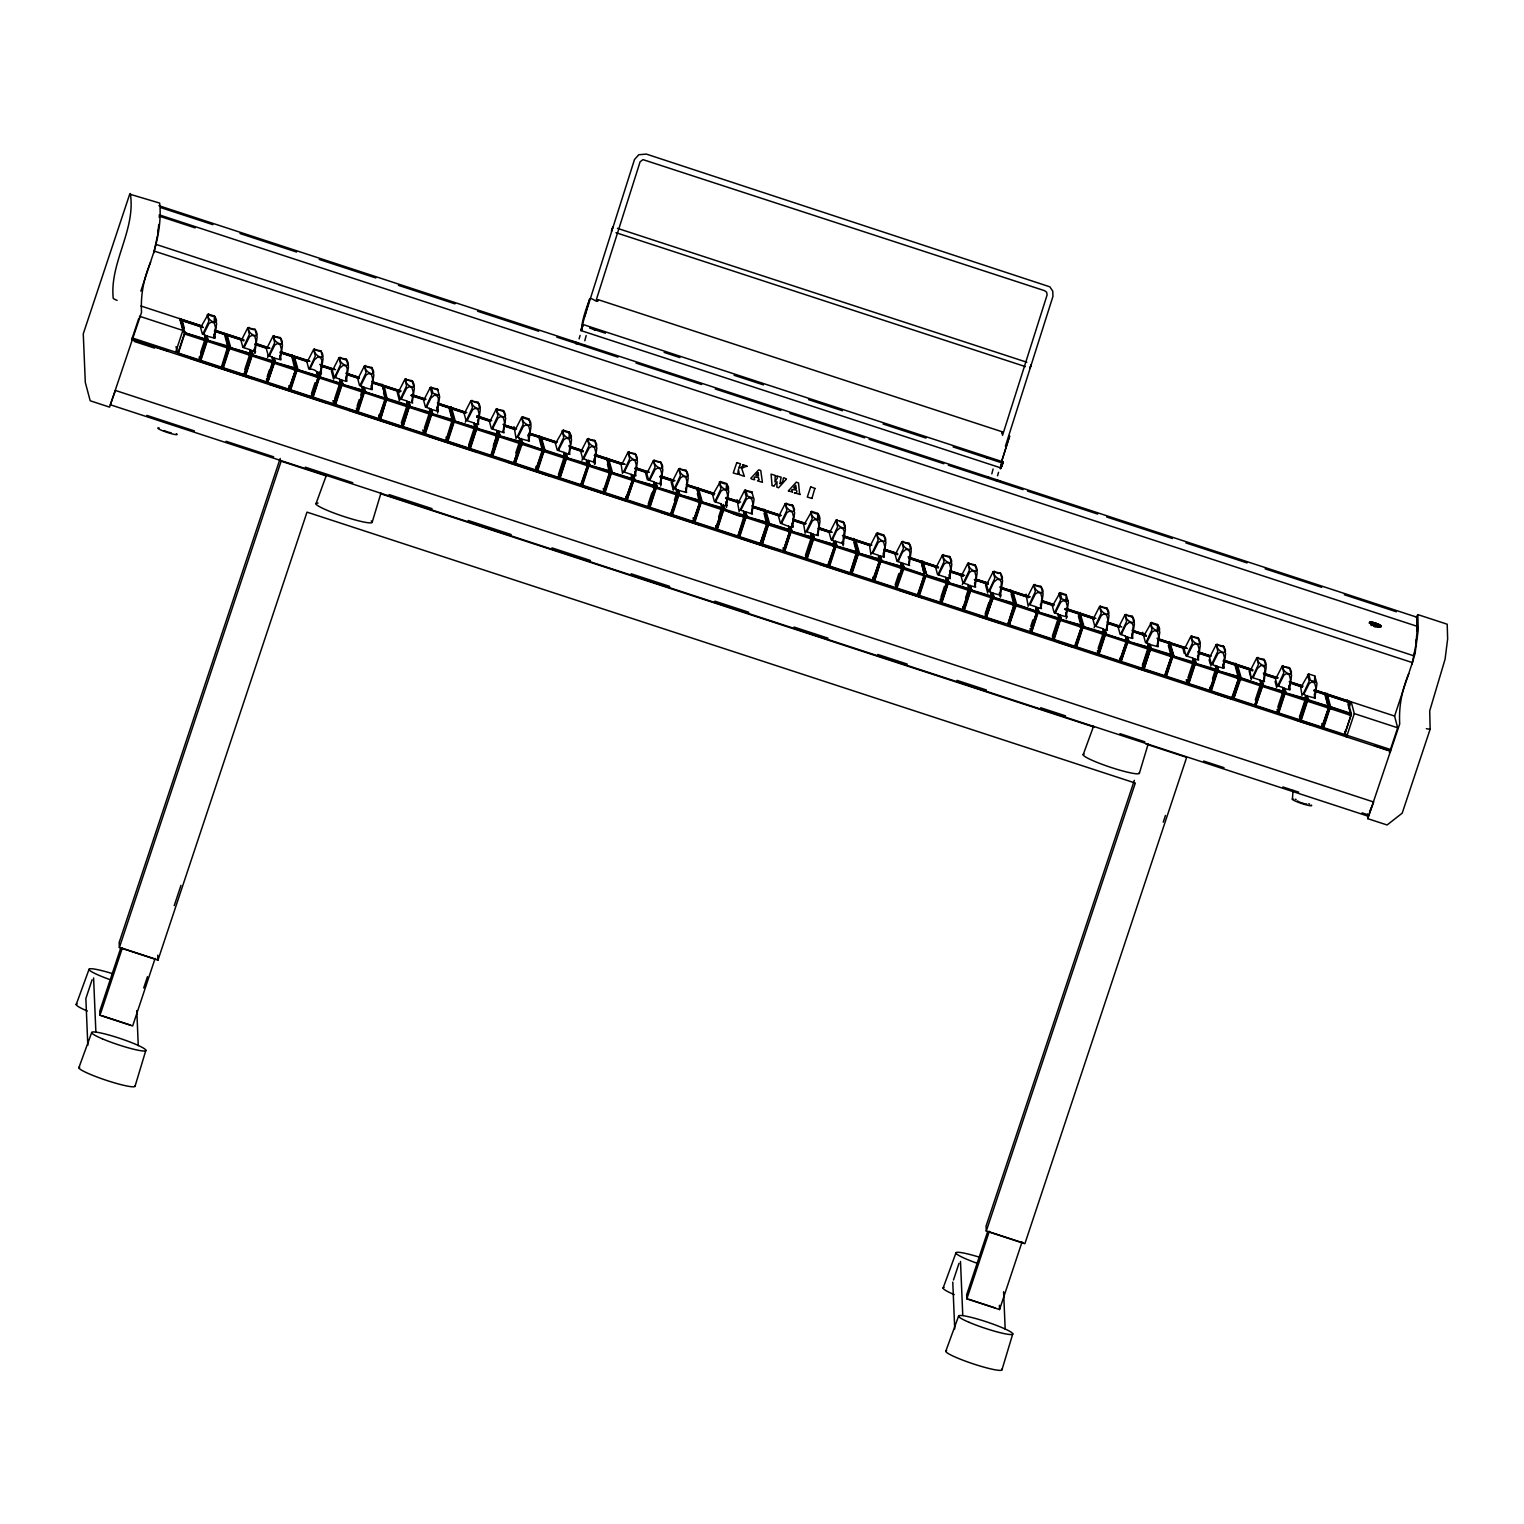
<?xml version="1.0" encoding="UTF-8"?>
<svg xmlns="http://www.w3.org/2000/svg" width="1524" height="1524" viewBox="0 0 1524 1524"><rect width="100%" height="100%" fill="white"/><g stroke="black" fill="none" stroke-linecap="round" stroke-linejoin="round"><path stroke-width="1.5" d="M159.277 217.437L159.315 214.884L1417.511 626.44L1415.853 644.214M1417.034 631.069L1416.749 618.42M1292.39 799.224L1293.038 790.442M788.403 490.861L796.328 482.136L798.519 482.975L799.548 493.49A2.057 2.038 -2.4 0 0 799.871 494.1L800.138 494.328M158.782 224.485L157.715 234.144M796.138 488.461L796.138 488.232A24.213 24.022 -2.4 0 0 796.099 487.623L795.699 485.203L794.194 486.994A18.65 18.517 -2.4 0 0 793.737 487.566L794.08 488.023A17.907 17.774 -2.4 0 0 795.185 488.385A8.572 8.496 -2.4 0 0 795.928 488.575L796.042 488.575M1416.368 639.413L1415.986 643.014M157.791 231.477L157.944 230.219M1416.234 643.09L1412.367 662.597L1394.593 716.051L1315.383 690.143M213.951 337.699L215.513 327.622L214.274 323.012L211.455 322.097L208.959 323.583L203.53 334.289M254.451 350.939L256.032 340.862L254.775 336.252L251.974 335.337L249.46 336.823L244.05 347.548M279.768 359.226L281.349 349.148L280.092 344.538L277.273 343.624L274.777 345.11L269.348 355.816M320.364 372.504L321.926 360.521L320.688 357.816L317.887 356.902L314.306 359.931L309.943 369.094M345.757 380.81L347.301 368.827L346.081 366.122L343.262 365.208L339.681 368.237L335.337 377.4M371.132 389.115L372.713 379.038L371.456 374.428L368.656 373.513L366.141 374.999L360.712 385.705M411.651 402.355L413.214 392.278L411.975 387.668L409.156 386.753L406.66 388.239L401.231 398.964M436.95 410.642L438.512 398.659L437.274 395.954L434.473 395.04L430.892 398.069L426.549 407.232M477.545 423.92L479.127 413.842L477.869 409.232L475.069 408.318L472.573 409.804L467.144 420.51M502.939 432.225L504.52 422.148L503.263 417.538L500.443 416.623L497.948 418.109L492.519 428.815M528.314 440.531L529.895 430.454L528.638 425.844L525.837 424.91L523.342 426.415L517.912 437.121M568.833 453.771L570.414 443.694L569.157 439.083L566.356 438.169L563.842 439.655L558.413 450.38M594.15 462.058L595.713 451.98L594.474 447.37L591.655 446.456L589.159 447.942L583.73 458.648M634.746 475.336L636.308 465.258L635.07 460.648L632.25 459.734L629.755 461.22L624.326 471.926M660.121 483.641L661.702 473.564L660.444 468.954L657.644 468.039L655.13 469.525L649.719 480.231M685.514 491.947L687.076 481.87L685.838 477.26L683.019 476.326L680.523 477.831L675.094 488.537M726.015 505.187L727.596 495.109L726.338 490.499L723.538 489.585L721.043 491.071L715.613 501.796M751.332 513.474L752.913 503.396L751.656 498.786L748.836 497.872L746.341 499.358L740.912 510.064M791.928 526.752L793.509 516.674L792.251 512.064L789.451 511.15L786.936 512.636L781.507 523.342M817.321 535.057L818.883 524.98L817.645 520.37L814.826 519.455L812.33 520.941L806.901 531.647M842.696 543.363L844.258 531.381L843.02 528.676L840.219 527.742L836.638 530.771L832.275 539.953M883.215 556.603L884.777 546.525L883.539 541.915L880.72 541.001L878.224 542.487L872.795 553.193M908.514 564.89L910.076 552.907L908.837 550.202L906.037 549.288L902.456 552.317L898.112 561.48M949.109 578.168L950.69 568.09L949.433 563.48L946.633 562.566L944.137 564.051L938.708 574.758M974.503 586.473L976.084 576.396L974.827 571.786L972.007 570.852L969.512 572.357L964.082 583.063M999.877 594.779L1001.439 582.797L1000.22 580.092L997.401 579.158L993.819 582.187L989.476 591.369M1040.397 608.019L1041.978 597.941L1040.721 593.331L1037.92 592.417L1035.406 593.903L1029.976 604.609M1065.714 616.306L1067.276 606.228L1066.038 601.618L1063.219 600.685L1060.723 602.19L1055.294 612.896M1106.31 629.583L1107.872 619.506L1106.634 614.896L1103.814 613.981L1101.319 615.467L1095.889 626.173M1131.684 637.889L1133.246 625.907L1132.008 623.202L1129.208 622.268L1125.626 625.316L1121.283 634.479M1157.078 646.195L1158.64 636.118L1157.402 631.508L1154.582 630.574L1152.087 632.06L1146.658 642.785M1197.578 659.435L1199.159 649.357L1197.921 644.747L1195.102 643.833L1192.606 645.319L1187.177 656.025M1222.896 667.722L1224.477 657.644L1223.22 653.034L1220.419 652.101L1217.905 653.606L1212.475 664.312M1263.491 680.999L1265.053 669.017L1263.815 666.312L1261.015 665.378L1257.433 668.426L1253.071 677.589M1288.885 689.305L1290.447 679.228L1289.209 674.618L1286.389 673.684L1283.894 675.17L1278.465 685.895M1314.259 697.592L1315.841 687.514L1314.583 682.904L1311.783 681.99L1309.268 683.476L1303.839 694.201M157.505 235.534L154.191 251.06L140.837 291.141M993.076 468.992L991.819 473.888M1001.02 464.534L1000.392 468.897L1003.173 461.943L583.311 324.593L580.834 330.498L589.426 299.714C590.398 295.313 598.208 305.029 598.132 299.695M812.025 498.5L807.32 497.034L810.635 486.994M1001.325 463.582C998.258 477.698 1006.621 452.59 1000.944 467.944L581.082 330.613L583.311 324.593M1414.92 650.938L1414.424 654.044M214.179 321.602L214.446 316.059L208.331 314.058L200.977 326.841M569.062 437.693L569.347 432.13L563.213 430.13L555.86 442.913M726.262 489.09L726.529 483.546L720.395 481.546L713.061 494.328M817.55 518.96L817.817 513.417L811.682 511.397L804.348 524.199M1065.943 600.208L1066.209 594.665L1060.094 592.646L1052.741 605.447M1157.307 630.098L1157.573 624.535L1151.458 622.535L1144.105 635.317M1314.507 681.514L1314.774 675.951L1308.64 673.951L1301.286 686.733M815.302 488.518L810.806 486.88M586.168 335.547L584.797 340.766M1001.287 462.572L1009.669 435.978L1001.63 461.505M776.84 476.04L781.107 477.164L779.964 483.584M775.411 475.507L771.068 474.135L772.039 485.013M580.092 335.432L579.082 338.899M998.544 472.307L997.534 475.774M1031.196 364.465L1029.938 368.084L1030.7 366.065M1002.144 432.378L1001.668 433.749M135.084 1086.136L145.866 1050.322M372.199 522.199L380.962 493.09M1139.4 773.144L1148.163 744.036M1001.992 1369.695L1012.774 1333.881M584.797 316.173L634.498 159.525L638.766 154.743L646.386 154.095L1049.826 286.817L1052.741 291.103L1052.951 296.399L1005.383 446.265M596.246 299.999L640.118 161.754L642.995 159.62L1044.492 290.646L1046.626 292.17L1047.121 294.894L1002.525 435.388M153.695 252.889C158.305 236.887 161.43 219.78 159.658 203.073L129.711 194.158L83.268 333.813L85.306 382.429L90.202 400.774L109.557 407.118L141.541 312.382C140.513 295.18 143.732 278.225 150.628 262.128M1411.891 664.445L1415.091 653.377L1418.215 630.269L1417.834 614.61L1416.253 617.163M597.637 300.914L598.132 299.657L1002.297 431.825M200.177 325.888L202.368 334.118L204.826 334.918L206.178 339.452L199.244 360.445L177.794 353.435L184.271 333.813L180.67 320.364M178.251 353.625L185.014 332.842L205.378 338.976L204.826 334.918M200.635 352.501L206.14 335.871L215.055 338.271L213.97 334.156M198.806 360.331L205.721 340.824L204.635 339.642L205.797 339.642L185.014 332.842L181.127 318.992M224.58 334.728L228.181 348.177L221.704 367.798L200.254 360.769L206.731 341.147L205.683 337.242M200.711 360.959L207.474 340.176L228.333 346.177M221.247 367.684L227.838 346.31L227.876 348.158M222.695 368.122L229.191 348.501L225.323 334.975M249.726 349.606L250.641 355.511L244.164 375.133L223.171 368.313L229.914 347.529L250.793 353.53L249.726 349.606L242.849 347.358L240.64 339.128M244.831 369.36L249.879 354.101M253.841 349.225L254.927 353.339L255.537 351.511L251.041 350.558L251.631 355.854L245.154 375.476L264.109 381.705M243.707 375.018L251.098 354.139L250.05 350.234M245.631 375.647L252.374 354.863L273.234 360.883L272.186 356.959L268.224 355.663L266.033 347.434M267.633 357.492L268.224 355.663M272.186 356.959L273.101 362.864L266.167 382.372L272.739 361.017L272.796 362.845M267.195 376.695L269.367 370.142M279.825 355.702L280.93 359.816L273.406 357.873L274.015 363.169L267.538 382.791L274.739 362.179L295.618 368.198M288.988 389.801L295.466 370.18L288.531 389.687L270.053 383.648M273.406 357.873L275.73 362.903L295.123 368.332L294.094 369.856L295.923 368.808M306.591 360.712L308.781 368.922C326.993 369.456 312.972 388.353 311.087 397.059L290.074 390.163L296.551 370.542L292.017 354.73M290.532 390.334L297.294 369.551L317.659 375.704L317.106 371.646M316.954 373.628L317.411 372.275M315.087 382.676L311.487 393.592L312.534 397.497L333.985 404.527L340.462 384.905L339.566 378.981L334.175 377.228L331.984 368.998M317.964 373.971L319.03 372.275L321.488 373.075L320.878 374.923M311.525 397.173L318.002 377.552L316.63 377.228L318.078 376.352L297.294 369.551L293.408 355.721M312.534 397.497L319.011 377.876L340.462 384.905L339.09 384.562M312.992 397.688L319.735 376.904L340.119 383.038L339.566 378.981M334.175 377.228L333.565 379.076L331.375 370.846M334.651 398.755L340.862 379.952L346.862 381.381L345.777 377.266M333.527 404.412L340.919 383.534L339.871 379.609M362.007 386.334L362.922 392.24L356.445 411.861L335.451 405.022L342.195 384.258L363.055 390.258L362.007 386.334L359.55 385.534L357.359 377.304M357.111 406.089L359.264 399.555M360.712 395.192L363.322 387.287L372.256 389.687L371.151 385.572M355.987 411.747L363.379 390.868L362.312 386.963M385.515 397.593L378.447 419.1L385.382 399.593L383.572 392.868M385.058 399.555L385.82 398.221L382.829 387.02M387.439 398.221L388.106 399.65L386.372 399.917L380.352 419.729L386.372 399.917L381.914 384.143M386.715 400.107L387.839 398.659L407.975 404.946L406.927 401.022L400.031 398.774L397.84 390.544M400.031 398.774L399.421 400.602L397.231 392.392M406.775 403.022L406.927 401.022M401.307 422.967L408.222 401.974L412.718 402.927M386.829 400.107L407.822 406.927L401.345 426.549L408.28 405.555L407.232 401.65M422.758 429.978L423.805 433.902L430.282 414.28L423.348 433.788L402.812 427.063L409.556 406.279L430.435 412.28L429.387 408.375L425.425 407.079L423.215 398.85M429.387 408.375L430.282 414.28L428.911 413.957L429.939 412.413L429.978 414.261M424.396 428.092L430.606 409.289L438.112 411.232L437.502 413.061M449.066 408.146L452.647 421.596L446.17 441.217L424.72 434.207L431.197 414.585L430.149 410.661M425.177 434.378L431.94 413.595L452.799 419.614M445.732 441.103L452.304 419.748L452.342 421.577M463.772 412.128L465.982 420.338L474.288 423.062L475.64 427.596L468.706 448.589L447.256 441.579L453.733 421.957L449.79 408.394M447.732 441.75L454.476 420.967L474.84 427.12L474.288 423.062M465.372 422.186L465.982 420.338M474.155 425.044L474.593 423.691M477.564 420.376L478.669 424.491L475.602 424.015L468.668 445.008L469.716 448.913L476.193 429.292L475.145 425.387M468.268 448.475L475.202 428.968L474.097 427.787L475.278 427.768L454.476 420.967L450.59 407.137M496.748 430.397L497.643 436.321L491.166 455.943L470.173 449.104L476.936 428.32L497.796 434.321L496.748 430.397L491.357 428.644L489.166 420.414M493.281 445.808L496.881 434.892M497.605 432.721L498.672 431.044L504.063 432.797M490.728 455.828L497.3 434.454L497.338 436.283M498.672 431.044L500.367 436.378L498.653 436.645L492.176 456.267L511.131 462.496M492.633 456.438L499.396 435.654L520.256 441.674M516.141 438.779L514.007 426.663M515.741 453.142L520.503 438.702L529.438 441.103L527.799 434.931M542.715 449.008L535.629 470.516L542.563 451.009L538.963 437.559M542.258 450.971L543.02 449.637M555.022 441.96L557.232 450.19L564.109 452.438L565.461 456.971L558.089 477.85L537.077 470.954L543.554 451.333L539.363 435.635M541.63 438.436L545.287 451.066L543.916 451.523L545.04 450.075L564.661 456.495L564.109 452.438M537.553 471.145L543.916 451.523M563.975 454.438L564.413 453.066M564.242 456.933L558.489 474.383L559.537 478.307L580.987 485.318L587.921 464.325L586.569 459.791L582.606 458.495L580.415 450.266M569.919 454.343L565.423 453.39L566.014 458.686L559.537 478.307M558.527 477.965L565.023 458.343L544.03 451.523M559.994 478.479L566.757 457.695L587.616 463.696M581.997 460.324L582.606 458.495M586.416 461.772L586.569 459.791M587.331 462.077L588.416 460.381L595.293 462.648L594.684 464.477L593.598 460.362M580.549 485.203L587.464 465.696L586.378 464.515L587.54 464.496L567.747 458.419L565.423 453.39M581.901 485.623L588.378 466.001L609.848 473.012L603.371 492.633L582.378 485.794L589.121 465.01L609.981 471.03L606.381 457.562M602.913 492.519L609.39 472.897M587.788 460.705L590.112 465.734L609.486 471.164L608.476 472.688L610.286 471.64M622.554 473.602L620.973 463.544M631.336 476.46L631.469 474.478L623.164 471.754M634.765 471.792L635.851 475.907L632.784 475.431L633.374 480.708L626.897 500.329L634.117 479.736L654.977 485.737M631.469 474.478L632.041 478.536L611.657 472.383L604.914 493.166L625.45 499.891L632.841 479.012L631.793 475.107M607.771 458.553L611.657 472.383L632.46 479.184L631.298 479.203L632.384 480.384L625.45 499.891M653.796 483.813L653.929 481.813L648.557 480.06L646.347 471.83M651.91 492.862L648.31 503.758L649.357 507.683L670.37 514.579L677.742 493.7L676.389 489.166L673.932 488.366L671.741 480.136M660.635 486.042L661.245 484.213L655.244 482.765L655.834 488.061L649.357 507.683M654.387 487.623L647.91 507.244L654.844 487.737L633.374 480.708L635.108 480.46L633.413 475.107M632.784 475.431L635.108 480.46L654.482 485.87L653.472 487.394L654.539 487.699L653.929 481.813M649.815 507.854L656.577 487.07L676.942 493.224L676.389 489.166M673.932 488.366L673.322 490.195L671.132 481.984M676.237 491.147L676.694 489.795M674.37 500.196L677.704 490.118L686.619 492.519L685.533 488.404M670.808 514.693L677.285 495.071L655.834 488.061L657.568 487.794L655.853 482.46M678.313 489.795L680.028 495.148L678.294 495.395L671.817 515.017L692.829 521.932L699.745 502.425L693.268 522.046M672.274 515.207L679.037 494.424L699.897 500.424M677.704 490.118L680.028 495.148L699.402 500.558L698.373 502.082L699.44 502.387L700.202 501.053L696.601 487.604M698.221 487.604L702.469 502.482L700.754 502.749L722.205 509.759L715.728 529.38L694.277 522.37L700.754 502.749L697.154 489.299M694.734 522.561L701.478 501.777L722.357 507.778M721.157 505.854L721.29 503.853L714.413 501.606L712.222 493.376M718.566 517.074L722.166 506.178L723.195 510.083L716.718 529.704L715.67 525.799M715.27 529.266L722.662 508.387L721.29 503.853M726.491 507.587L725.996 501.644M739.197 511.74L737.044 499.624M743.617 513.188L743.75 511.207L739.788 509.911M744.531 513.493L745.598 511.797L752.494 514.064M737.73 536.619L744.303 515.245L723.938 509.111L717.194 529.895L737.73 536.619L744.664 517.112L743.293 516.788L744.798 515.112L743.75 511.207M766.591 524.313L760.095 543.935L767.029 524.427L745.579 517.417L739.102 537.039L758.057 543.268M739.559 537.21L746.303 516.426L767.182 522.427M744.969 512.121L747.293 517.15L766.686 522.561L765.658 524.104L767.486 523.056M766.191 511.893L769.849 524.523L768.458 524.98L769.582 523.513L789.718 529.819M768.458 524.98L762.095 544.582L768.115 524.789L763.924 509.092M791.947 523.208L793.052 527.323L789.965 526.847L790.575 532.124L784.098 551.745L805.091 558.641L812.025 539.153L805.548 558.775M784.555 551.936L791.299 531.152L812.178 537.153M805.129 533.305L803.548 523.246M810.978 535.229L811.13 533.229L805.739 531.476M818.426 535.629L812.425 534.181L805.491 555.174L806.539 559.098L828.008 566.109L834.485 546.487L813.035 539.477L811.987 535.553M789.965 526.847L792.289 531.876L811.682 537.286L810.654 538.81L811.721 539.115L811.13 533.229M806.539 559.098L813.035 539.477L814.749 539.21L813.054 533.857M807.015 559.27L813.759 538.486L834.619 544.506L833.571 540.582L831.132 539.782L828.923 531.552M833.438 542.563L833.571 540.582M834.428 542.906L835.514 541.211L843.82 543.935M827.551 565.995L834.942 545.116L833.876 541.211M828.999 566.433L835.476 546.811L856.945 553.841L853.935 542.62M853.478 538.391L857.079 551.84L836.219 545.84L829.475 566.623L850.011 573.348L856.488 553.726M851.459 573.786L857.936 554.164L854.335 540.715M870.985 554.85L869.404 544.792M883.177 553.06L884.282 557.155L880.396 555.898L879.329 557.574L880.377 561.499L874.357 581.311L881.12 560.527L901.979 566.528L900.932 562.604L896.969 561.308L894.759 553.098M872.471 580.682L879.386 561.175L872.909 580.796L851.916 573.957L858.679 553.193L879.538 559.194M854.793 539.344L858.679 553.193L879.043 559.327L878.014 560.851L879.081 561.156L878.491 555.269L871.595 553.022M900.779 564.604L900.932 562.604M898.836 573.634L895.236 584.53L896.283 588.454L917.296 595.351L924.211 575.843L922.839 575.52L924.363 573.843L921.372 562.642M901.713 564.909L902.779 563.213L909.676 565.48M880.396 555.898L882.091 561.232L880.377 561.499L901.827 568.509L895.35 588.131L902.284 567.157L901.236 563.232M896.283 588.454L902.76 568.833L904.494 568.566L902.779 563.213M896.741 588.626L904.246 567.557L924.287 574.643L917.734 595.465M940.27 602.837L946.766 583.216L925.297 576.205L918.82 595.827L939.832 602.723L947.204 581.844L945.852 577.31L937.546 574.586L935.355 566.356M922.782 561.061L927.03 575.939L925.659 576.377L926.783 574.929L946.899 581.216M919.296 595.998L925.773 576.377M940.956 597.065L944.556 586.168M947.166 578.263L947.757 583.54L941.28 603.161L962.73 610.172L969.207 590.55L947.757 583.54L949.49 583.273L947.166 578.263L949.49 583.273L969.664 589.197L968.312 584.644L962.92 582.892L960.73 574.662M941.737 603.352L948.5 582.568L968.864 588.702L968.312 584.644M962.33 584.721L962.92 582.892M968.159 586.645L968.616 585.273M965.568 597.865L969.626 585.597L975.627 587.045L974.522 582.93M962.292 610.057L968.769 590.436M968.902 590.531L968.864 588.702L967.835 590.226L969.207 590.55M986.123 582.968L988.314 591.198L991.076 592.626L991.667 597.903L985.19 617.525L963.74 610.514L970.216 590.893L969.169 586.969M964.197 610.686L970.959 589.902L991.324 596.055L990.771 591.998M985.133 613.924L988.733 603.028M999.306 593.065L1000.392 597.179L1001.001 595.351L992.067 592.95L992.676 598.227L986.18 617.849L993.4 597.256L1014.279 603.256M984.733 617.411L991.324 596.055L991.362 597.884M1028.186 606.266L1026.033 594.15M1035.672 606.685L1036.587 612.591L1030.091 632.212L1036.587 612.591L1035.215 612.267L1036.72 610.61L1035.672 606.685L1028.795 604.437M1030.757 626.44L1032.91 619.887M1040.359 604.457L1041.464 608.571L1036.968 607.638L1037.558 612.915L1031.081 632.536L1052.093 639.432L1059.466 618.553L1058.113 614.02L1054.151 612.724L1051.96 604.514M1036.263 612.572L1035.977 607.314M1031.538 632.727L1038.301 611.943L1058.666 618.077L1058.113 614.02M1066.248 618.725L1066.857 616.877L1059.351 614.953L1052.417 635.946L1053.465 639.851L1074.934 646.881L1081.411 627.259L1059.942 620.23L1058.894 616.325M1052.532 639.547L1059.009 619.925L1037.558 612.915L1039.292 612.648L1037.577 607.314M1053.465 639.851L1059.942 620.23L1061.676 619.982L1059.98 614.629M1053.941 640.042L1060.685 619.258L1081.545 625.259L1078.554 614.058M1074.477 646.767L1081.869 625.888L1078.268 612.438M1076.02 647.224L1082.497 627.602L1103.947 634.632L1097.471 654.253L1076.477 647.414L1083.221 626.631L1104.1 632.631L1103.033 628.726L1094.727 626.002L1092.537 617.772M1094.118 627.831L1094.727 626.002M1103.033 628.726L1103.947 634.632L1102.576 634.308M1098.137 648.481L1104.348 629.679L1107.434 630.155M1097.013 654.139L1104.405 633.26L1103.357 629.355M1125.493 636.06L1126.407 641.966L1125.036 641.642L1126.541 639.985L1125.493 636.06L1120.121 634.308L1117.911 626.078M1131.703 634.346L1132.808 638.461L1126.808 637.013L1127.398 642.309L1120.921 661.93L1128.141 641.318L1149.001 647.338M1119.473 661.473L1126.484 640.785L1105.681 633.984L1098.937 654.768L1119.473 661.473L1126.407 641.966M1147.82 645.395L1147.953 643.414L1145.496 642.614L1142.752 632.327M1142.333 665.34L1149.267 644.366L1158.202 646.767M1148.41 649.205L1141.933 668.826L1148.848 649.319L1127.398 642.309L1129.132 642.042L1127.417 636.689M1126.808 637.013L1129.132 642.042L1148.505 647.471L1147.477 648.995L1148.544 649.3L1147.953 643.414M1149.877 644.042L1151.592 649.395L1150.201 649.834L1151.325 648.386L1171.461 654.672M1168.165 641.852L1171.765 655.301L1164.393 676.18L1143.838 669.455L1150.315 649.834L1148.81 645.719M1164.831 676.294L1171.308 656.673L1150.315 649.834M1169.784 641.852L1174.032 656.73L1172.318 656.996L1165.841 676.618L1186.834 683.514L1193.768 664.007L1187.291 683.628L1186.244 679.704M1166.298 676.789L1173.042 656.006L1193.921 662.026L1192.873 658.101L1185.977 655.853L1183.786 647.624M1192.873 658.101L1193.768 664.007L1192.397 663.683L1193.425 662.159L1193.463 663.988M1187.939 677.856L1194.149 659.054L1198.645 659.987L1197.559 655.872M1209.142 655.93L1211.332 664.14L1215.6 666.064L1216.209 671.341L1209.732 690.963L1188.263 683.952L1194.759 664.331L1193.711 660.406M1188.739 684.143L1195.483 663.359L1216.342 669.36M1210.742 665.988L1211.332 664.14M1212.494 678.637L1216.533 666.369L1224.058 668.293L1222.953 664.197M1209.275 690.848L1216.666 669.969L1215.295 665.436M1234.992 665.226L1238.593 678.675L1232.116 698.297L1210.666 691.267L1217.143 671.646L1216.095 667.741M1211.123 691.458L1217.886 670.674L1238.745 676.675M1231.659 698.183L1239.05 677.304L1235.145 663.226M1249.718 669.188L1251.318 679.247L1249.109 671.036M1260.234 680.142L1261.129 686.048L1254.652 705.669L1261.129 686.048L1259.757 685.705L1261.281 684.047L1260.234 680.142L1251.928 677.418M1255.319 699.897L1260.367 684.638M1264.615 681.571L1261.529 681.095L1262.139 686.372L1255.662 705.993L1262.863 685.4L1283.741 691.401M1260.824 686.01L1260.539 680.771M1277.779 707.231L1283.989 688.429L1289.99 689.877L1288.904 685.762M1284.618 688.105L1286.313 693.458L1284.599 693.725L1306.049 700.735L1299.572 720.357L1278.103 713.346L1284.599 693.725L1283.551 689.801M1278.579 713.518L1285.323 692.734L1306.201 698.735M1302.087 695.858L1300.486 685.8M1314.279 694.068L1315.383 698.183L1306.449 695.782L1299.515 716.756L1300.563 720.681L1322.013 727.71L1328.509 708.069L1324.908 694.62M1299.115 720.242L1305.592 700.621M1283.989 688.429L1286.313 693.458L1305.706 698.868L1304.677 700.411L1305.744 700.716L1305.135 694.83L1302.696 694.03M1300.563 720.681L1307.04 701.059L1305.992 697.135M1307.078 695.458L1308.773 700.792L1307.401 701.25L1308.525 699.802L1328.147 706.222L1325.651 694.887M1301.039 720.871L1307.401 701.25M1321.575 727.577L1328.947 706.717M1347.502 699.973L1351.407 714.051L1344.473 735.044L1323.023 728.034L1329.957 707.041L1326.356 693.591M1323.48 728.205L1330.566 706.717L1326.966 693.268M1330.947 709.003L1330.566 706.717L1330.947 709.003L1329.499 708.412L1325.347 693.268M1349.578 715.099L1351.407 714.051L1349.578 715.099L1350.95 715.423L1347.959 704.221M1350.95 715.423L1344.473 735.044M1350.645 715.404L1351.102 713.442L1330.566 706.717M131.616 339.909L138.779 318.402M180.423 320.135L180.708 318.859L180.423 320.135L203.035 327.546M175.717 351.949L182.861 330.441L179.699 318.459M92.107 979.761L85.858 998.525L87.821 1045.35M280.187 458.457L119.158 942.537L119.367 947.528L157.963 960.158L307.01 512.14L1135.304 783.069L986.276 1231.087L1024.871 1243.717L1186.663 757.371L1146.01 744.074M119.367 947.528L281.14 461.2L326.307 475.964M120.758 948.004L99.784 1011.079L99.955 1015.308L132.645 1025.995L155.124 958.406M99.955 1015.308L122.434 947.718M143.713 987.971L147.466 976.713M174.231 905.637L180.975 885.368M739.197 474.497L744.379 476.364L741.655 468.344A24.232 24.06 -2.4 0 1 742.531 467.925L745.484 466.63A5.01 4.972 -2.4 0 1 746.188 466.439L747.027 466.439M953.472 1280.008L959.015 1263.32M1134.351 780.326L986.066 1226.096L986.276 1231.087M987.666 1231.563L966.692 1294.638L966.864 1298.867L999.554 1309.554L1022.052 1241.965M966.864 1298.867L989.343 1231.278M1163.231 822.179L1165.479 815.435M1313.764 690.848L1349.959 702.678L1350.264 701.745L1314.069 689.896M1349.007 708.088L1351.159 701.631L1354.303 713.613L1346.435 737.254M1417.13 627.564L1417.11 617.277L158.934 205.721M1408.805 673.665C1401.928 689.762 1398.689 706.717 1399.718 723.919L1367.733 818.655L1387.088 824.979L1402.194 813.168L1430.141 729.196L1429.703 710.87L1445.076 659.225L1447.648 638.842L1447.19 624.211L1417.834 614.61M1369.543 812.368L1370.99 808.044M1389.412 752.666L1397.679 727.786L1394.517 715.823M792.366 491.985L788.499 490.976M800.195 494.538C787.717 490.614 799.224 495.624 796.309 490.042L792.156 489.49A8.382 8.325 -2.4 0 0 791.585 490.233L792.366 491.833M76.2 1004.545L89.021 969.397M78.848 1067.753L91.669 1032.605M315.963 503.796L326.384 475.24M1083.164 754.742L1093.584 726.186M943.108 1288.104L955.929 1252.957M945.756 1351.312L958.577 1316.164M747.16 466.23L743.026 464.668M1000.735 467.83L1003.173 461.943M786.384 479.184C780.44 474.936 785.889 481.298 780.155 483.584M589.807 298.647L589.445 299.809C577.615 331.146 584.244 327.66 581.082 330.613M241.497 340.081L247.764 327.812L254.965 329.298L257.156 337.033L255.08 351.092L254.813 349.796M266.795 348.367L273.063 336.08L280.283 337.585L282.473 345.3L280.378 359.378L280.13 358.083M307.391 361.645L313.658 349.377L320.878 350.863L323.069 358.597L320.973 372.656L320.726 371.361M332.784 369.951L339.052 357.664L346.253 359.169L348.444 366.884L346.367 380.962L346.1 379.647M358.159 378.257L364.427 365.97L371.646 367.475L373.837 375.19L371.742 389.268L371.494 387.953M398.678 391.497L404.946 379.228L412.147 380.714L414.338 388.449L412.261 402.507L412.013 401.212M423.977 399.783L430.263 387.496L437.464 389.001L437.959 390.03L430.263 387.496L431.883 394.183L425.901 406.984L426.911 406.089M464.591 413.061L470.859 400.774L478.06 402.279L480.25 409.994L478.174 424.072L477.907 422.777M489.966 421.367L496.233 409.08L503.434 410.585L505.644 418.3L503.549 432.378L503.301 431.063M581.177 451.199L587.445 438.912L594.646 440.417L596.837 448.132L594.76 462.21L594.493 460.896M621.773 464.477L628.04 452.19L635.241 453.695L637.432 461.41L635.356 475.488L635.108 474.193M647.148 472.783L653.434 460.496L660.635 462.001L662.826 469.716L660.749 483.794L660.483 482.479M672.541 481.07L678.809 468.801L686.01 470.306L688.2 478.022L686.124 492.1L685.876 490.785M738.359 502.615L744.626 490.328L751.846 491.833L752.342 492.862L744.626 490.328L746.265 497.014L740.283 509.816L741.293 508.921M778.954 515.893L785.222 503.606L792.442 505.111L794.633 512.826L792.537 526.904L792.289 525.589M843.058 542.201L843.305 543.516L845.401 529.438L843.21 521.722L835.99 520.217L829.723 532.486L818.35 528.809M895.56 554.031L901.827 541.744L909.028 543.249L911.219 550.964L909.142 565.042L908.876 563.728M936.155 567.309L942.423 555.022L949.623 556.527L951.814 564.242L949.738 578.32L949.471 577.005M961.53 575.615L967.797 563.328L975.017 564.832L977.208 572.548L975.112 586.626L974.865 585.311M986.923 583.902L993.191 571.633L1000.392 573.119L1002.582 580.854L1000.506 594.912L1000.239 593.617M1027.424 597.16L1033.691 584.892L1040.911 586.378L1043.102 594.112L1041.006 608.171L1040.759 606.876M1093.337 618.725L1099.604 606.438L1106.805 607.943L1108.996 615.658L1106.919 629.736L1106.672 628.421M1118.711 627.012L1124.998 614.744L1132.199 616.248L1134.389 623.964L1132.313 638.042L1132.046 636.727M1184.624 648.576L1190.892 636.308L1198.093 637.794L1200.283 645.528L1198.207 659.587L1197.94 658.292M1209.923 656.844L1216.19 644.576L1223.41 646.081L1225.601 653.796L1223.505 667.874L1223.258 666.559M1250.518 670.141L1256.786 657.854L1264.006 659.359L1266.196 667.074L1264.101 681.152L1263.853 679.837M1275.912 678.428L1282.179 666.159L1289.38 667.664L1291.571 675.38L1289.495 689.458L1289.228 688.143M1306.735 804.005L1305.401 803.91M774.211 485.756L777.011 481.679L776.859 487.166L778.573 487.775L786.251 479.279M774.059 485.985L772.992 485.946A10.287 10.211 -2.4 0 1 772.268 485.68L772.096 485.565M757.904 472.821L755.904 475.431L758.419 475.964A23.698 23.508 -2.4 0 0 758.323 474.402L757.98 472.802M339.376 383.724L340.538 383.705L320.726 377.628L318.402 372.599M406.737 405.746L407.899 405.746L387.115 398.945L384.448 387.02M563.918 457.162L565.099 457.162L544.297 450.361L540.41 436.531M676.199 493.89L677.38 493.89L657.568 487.794L655.244 482.765M721.119 508.578L722.281 508.578L701.478 501.777L697.611 487.947M1057.923 618.744L1059.104 618.744L1039.292 612.648L1036.968 607.638M1102.862 633.451L1104.024 633.432L1083.221 626.631L1079.354 612.8M1215.104 670.16L1216.285 670.16L1196.473 664.064L1194.149 659.054M203.911 333.146L202.902 334.042L208.864 321.24L207.245 314.554M244.412 346.386L243.421 347.282L249.384 334.48L247.764 327.812L253.536 329.698M269.729 354.673L268.719 355.568L274.701 342.767L273.063 336.08M310.325 367.951L309.315 368.846L315.297 356.045L313.658 349.377L319.449 351.263M335.699 376.257L334.708 377.152L340.671 364.35L339.052 357.664L346.748 360.197M361.093 384.562L360.083 385.439L366.065 372.656L364.427 365.97L372.142 368.503M401.612 397.802L400.602 398.697L406.565 385.896L404.946 379.228L412.661 381.743M467.506 419.367L466.515 420.262L472.478 407.46L470.859 400.774L478.555 403.308M492.9 427.673L491.89 428.568L497.872 415.766L496.233 409.08L503.949 411.613M518.274 435.978L517.284 436.855L523.246 424.072L521.627 417.385L522.694 416.871L528.828 418.89L531.019 426.225L528.942 440.684L528.676 439.369M558.794 449.218L557.784 450.113L563.766 437.312L562.127 430.644L569.843 433.159L571.538 439.865L569.443 453.923L569.195 452.628M584.092 457.505L583.101 458.4L589.064 445.599L587.445 438.912L595.141 441.446M624.707 470.783L623.697 471.678L629.66 458.876L628.04 452.19L635.756 454.724M650.081 479.088L649.072 479.984L655.053 467.182L653.434 460.496L659.206 462.401M675.475 487.394L674.465 488.271L680.428 475.488L678.809 468.801L686.524 471.316M715.975 500.634L714.985 501.529L720.947 488.728L719.328 482.06M781.888 522.199L780.879 523.094L786.86 510.292L785.222 503.606M807.263 530.504L806.272 531.381L812.235 518.598L810.616 511.912L818.312 514.445L820.007 521.132L817.931 535.21L817.664 533.895M832.656 538.81L831.647 539.687L837.629 526.904L835.99 520.217M873.176 552.05L872.166 552.945L878.129 540.144L876.51 533.476L877.595 532.962L883.71 534.962L885.901 542.315L883.825 556.755L883.577 555.46M898.474 560.337L897.484 561.213L903.446 548.43L901.827 541.744L909.523 544.278M939.07 573.615L938.079 574.51L944.042 561.708L942.423 555.022L950.119 557.555M964.463 581.92L963.454 582.797L969.435 570.014L967.797 563.328L975.512 565.842M989.838 590.226L988.847 591.102L994.81 578.32L993.191 571.633L998.963 573.519M1030.357 603.466L1029.348 604.361L1035.329 591.56L1033.691 584.892L1041.406 587.407M1055.656 611.753L1054.665 612.629L1060.628 599.846L1059.009 593.16L1064.781 595.046M1096.27 625.031L1095.261 625.926L1101.223 613.124L1099.604 606.438L1107.319 608.971M1121.645 633.336L1120.635 634.213L1126.617 621.43L1124.998 614.744M1147.039 641.623L1146.029 642.518L1151.992 629.717L1150.372 623.049L1158.088 625.564L1159.764 632.269L1157.688 646.328L1157.44 645.033M1187.539 654.882L1186.548 655.777L1192.511 642.976L1190.892 636.308M1212.856 663.169L1211.847 664.045L1217.828 651.262L1216.19 644.576L1223.905 647.09M1253.452 676.446L1252.442 677.323L1258.424 664.54L1256.786 657.854L1264.501 660.387M1278.826 684.752L1277.836 685.629L1283.799 672.846L1282.179 666.159L1289.876 668.674M1304.22 693.039L1303.211 693.934L1309.192 681.133L1307.554 674.465M742.95 466.154L742.702 465.068M727.1 505.758C708.393 503.034 752.246 525.894 744.055 511.835M736.663 462.667L737.921 462.972A84.734 84.087 -2.4 0 1 739.788 463.601C742.874 463.258 734.111 471.754 742.626 466.306M857.383 552.469L837.209 546.564L834.885 541.534M1014.584 603.885L994.391 597.979L992.067 592.95M775.24 475.698L774.954 481.889L777.221 478.231A20.612 20.46 -2.4 0 0 777.278 477.031L776.973 476.25M1380.496 626.631L1380.973 626.516A6.172 1.238 18.6 0 0 1375.467 623.087A6.172 1.238 18.6 0 0 1369.638 622.821L1370.057 623.202A6.172 1.238 18.6 0 0 1375.2 625.602A6.172 1.238 18.6 0 0 1380.496 626.631L1380.877 626.554A6.172 1.238 18.6 0 0 1375.467 623.106A6.172 1.238 18.6 0 0 1369.638 622.84L1370.057 623.202M814.749 488.69L811.987 498.215M439.141 395.249L433.007 393.249L431.33 387.001M753.504 498.081L747.389 496.081L745.712 489.833M1067.886 600.913L1061.752 598.913L1060.094 592.646M1316.45 682.219L1310.316 680.218L1308.64 673.951M739.292 474.459L738.454 469.373L737.635 474.269L733.254 472.973L736.625 463.106M295.161 370.161L291.865 356.73M609.543 472.992L607.447 464.039M677.285 495.071L675.913 494.748M699.44 502.387L697.344 493.452M766.724 524.408L764.038 513.226M834.485 546.487L833.114 546.163L834.142 544.639L814.749 539.21L812.425 534.181M856.945 553.841L855.555 553.498L856.583 551.974L850.011 573.348M1081.411 627.259L1080.04 626.936L1081.068 625.392L1061.676 619.982L1059.351 614.953M1171.308 656.673L1169.937 656.33L1170.965 654.806L1151.592 649.395L1149.267 644.366M318.002 377.552L296.551 370.542L298.266 370.275L294.627 357.645M407.822 406.927L406.451 406.603M565.023 458.343L563.632 458.019M632.384 480.384L610.933 473.373L607.333 459.924M722.205 509.759L720.833 509.435M879.081 561.156L878.338 557.251M901.827 568.509L900.455 568.185L901.484 566.661L882.091 561.232L879.786 556.222M1059.009 619.925L1057.637 619.601M593.56 328.765L596.303 329.984M171.279 432.892L168.135 432.092M1373.867 625.812C1390.745 630.098 1363.389 619.354 1373.257 625.583M578.015 343.662L575.615 343.662M1303.858 803.529L1300.22 802.348M1214.838 671.017L1216.209 671.341L1194.759 664.331L1196.473 664.064L1194.778 658.73M595.027 330.003L593.465 329.375M617.449 228.333L1026.852 362.236M616.001 232.696L1025.404 366.617M589.636 328.022L605.447 333.204M664.14 352.406L679.933 357.568M734.111 375.285L763.448 384.886M808.596 399.65L842.467 410.737M883.101 424.015L925.982 438.055M953.072 446.913L1000.487 462.42M160.82 207.626L212.865 224.657M240.011 233.534L296.589 252.032M319.221 259.442L375.799 277.94M398.431 285.35L454.99 303.848M477.622 311.258L538.734 331.241M556.832 337.147L617.925 357.149M636.041 363.055L701.65 384.524M715.232 388.963L780.859 410.432M789.908 413.404L864.584 437.826M869.118 439.293L943.794 463.734M948.309 465.201L1022.985 489.642M1027.519 491.109L1097.661 514.064M1106.729 517.017L1172.337 538.486M1185.92 542.925L1247.032 562.908M1265.13 568.833L1321.708 587.331M1344.32 594.741L1396.384 611.772M161.201 216.77L195.148 227.876M156.096 244.412L1414.291 655.968M154.191 251.06L1412.367 662.597M209.169 315.182L213.017 316.459M274.987 336.728L280.778 338.614M529.323 419.9L521.627 417.385L515.36 429.673L503.911 425.958M721.252 482.689L725.1 483.946M787.146 504.234L792.937 506.139M839.857 521.475L843.705 522.732M884.225 535.991L876.51 533.476L870.242 545.744L843.229 536.943M1126.922 615.372L1132.694 617.258M1192.816 636.937L1198.588 638.823M140.932 306L202.025 325.984M215.608 330.422L242.754 339.3M256.337 343.586L269.919 348.177M281.235 351.892L309.658 361.036M319.697 364.465L335.528 369.646M346.843 373.342L358.159 377.057M371.742 381.495L401.155 391.116M412.471 394.811L426.053 399.25M437.369 402.965L466.782 412.585M477.05 415.785L491.681 420.719M502.996 424.415L516.579 428.854M530.142 433.311L557.308 442.189M568.623 445.884L582.187 450.323M595.77 454.628L625.183 464.382M635.413 467.582L648.976 472.021M661.397 476.079L674.98 480.67M686.295 484.384L714.585 493.49M727.024 497.7L740.607 502.139M751.923 505.835L781.336 515.455M792.651 519.17L806.234 523.608M819.798 527.895L831.113 531.743M842.429 535.457L871.842 545.078M885.425 549.516L896.741 553.212M908.056 556.908L937.47 566.528M951.052 570.986L964.635 575.424M975.951 579.12L988.314 583.025M1000.83 587.254L1030.262 596.875M1041.559 600.437L1053.922 604.476M1066.457 608.571L1095.87 618.344M1107.186 621.906L1120.769 626.497M1132.084 630.193L1145.667 634.632M1156.983 638.327L1186.396 647.948M1197.712 651.662L1211.294 656.101M1224.858 660.387L1252.023 669.417M1263.339 673.132L1277.874 677.723M1290.485 682.009L1302.753 685.876M180.727 319.202L201.092 325.85M214.655 330.289L244.069 339.909M255.384 343.605L268.948 348.043M280.264 351.758L309.677 361.378M320.993 365.074L334.556 369.513M345.872 373.209L359.435 377.647M373.018 382.086L400.164 390.963M411.461 394.659L425.044 399.098M438.607 403.555L465.753 412.433M477.069 416.128L490.652 420.567M504.215 425.005L515.531 428.701M529.095 433.14L556.241 442.017M569.824 446.456L583.387 450.894M594.703 454.609L624.116 464.229M635.432 467.925L648.995 472.364M660.311 476.06L673.875 480.498M687.457 484.937L714.604 493.814M725.919 497.51L739.483 501.948M753.066 506.406L780.212 515.283M793.775 519.722L805.091 523.418M818.655 527.856L832.237 532.295M843.553 535.991L870.699 544.868M884.263 549.307L897.846 553.745M909.142 557.46L938.555 567.08M949.871 570.776L963.435 575.215M977.017 579.653L988.333 583.349M999.63 587.045L1029.043 596.665M1042.606 601.104L1053.922 604.799M1065.238 608.514L1094.651 618.134M1108.215 622.573L1121.797 627.012M1133.094 630.707L1144.41 634.403M1157.992 638.842L1187.386 648.462M1198.702 652.158L1210.018 655.872M1223.582 660.311L1252.995 669.931M1264.31 673.627L1277.874 678.066M1289.19 681.761L1302.772 686.2M180.404 319.811L203.016 327.203M216.599 331.641L241.478 339.776M255.06 344.233L266.357 347.929M282.207 353.111L307.086 361.245M322.917 366.427L331.965 369.38M347.796 374.561L359.112 378.257M374.942 383.438L399.821 391.573M411.137 395.288L424.72 399.726M440.55 404.908L465.43 413.042M476.745 416.738L490.309 421.176M503.892 425.615L515.207 429.311M528.771 433.749L555.917 442.627M569.5 447.084L580.796 450.78M594.379 455.219L621.525 464.096M635.089 468.535L646.405 472.23M659.987 476.669L673.551 481.108M687.134 485.546L714.28 494.424M727.843 498.862L739.159 502.577M752.723 507.016L779.869 515.893M793.452 520.332L804.767 524.027M818.331 528.466L829.647 532.162M845.477 537.343L870.356 545.497M886.206 550.659L897.503 554.374M911.085 558.813L935.965 566.947M951.795 572.129L963.111 575.824M974.427 579.52L987.99 583.959M1001.573 588.397L1028.719 597.275M1042.283 601.713L1053.598 605.428M1064.914 609.124L1094.308 618.744M1107.891 623.183L1119.207 626.878M1135.037 632.06L1146.353 635.756M1157.649 639.451L1184.796 648.348M1198.378 652.786L1209.694 656.482M1223.258 660.921L1250.404 669.798M1263.987 674.237L1275.283 677.932M1293.381 683.857L1302.429 686.81M1316.012 691.248L1349.959 702.678M214.351 331.241L243.764 340.862M255.06 344.557L266.376 348.253M279.959 352.692L307.105 361.569M320.669 366.008L331.984 369.722M347.815 374.904L359.131 378.6M372.694 383.038L399.84 391.916M411.156 395.611L424.72 400.05M438.302 404.489L465.449 413.366M476.764 417.062L490.328 421.519M528.79 434.092L555.936 442.97M569.5 447.408L583.082 451.847M594.398 455.543L621.544 464.42M635.108 468.859L646.424 472.573M659.987 477.012L673.57 481.451M687.134 485.889L714.28 494.767M725.595 498.462L739.178 502.901M752.742 507.34L779.888 516.217M793.471 520.656L804.767 524.37M883.958 550.259L897.522 554.698M908.837 558.394L938.251 568.014M949.547 571.71L963.13 576.148M974.446 579.863L988.009 584.302M1001.573 588.74L1028.719 597.618M1042.302 602.056L1053.617 605.752M1064.914 609.448L1094.327 619.068M1107.91 623.507L1119.207 627.221M1132.789 631.66L1146.353 636.099M1157.668 639.794L1184.815 648.672M1198.397 653.11L1209.694 656.806M1223.277 661.245L1252.69 670.865M1263.987 674.561L1275.302 678.275M1291.133 683.457L1302.449 687.153M516.75 436.95L519.208 437.75L520.103 443.655L513.626 463.277L520.56 442.284L519.208 437.75M788.67 525.894L790.023 530.428L783.088 551.421L789.565 531.8L788.975 526.523L780.364 523.17L778.154 514.941M947.776 577.939L950.233 578.739L949.128 574.624M1282.694 687.476L1284.046 692.01L1277.112 713.003L1283.589 693.382L1282.694 687.476L1277.303 685.724L1275.112 677.494M139.484 316.249L182.861 330.441M1354.303 713.613L1397.679 727.786M205.283 340.709L184.633 334.004L185.718 334.404L185.337 332.118M227.743 348.063L206.731 341.147L208.445 340.9L206.75 335.547M272.644 362.75L251.631 355.854L253.365 355.587L251.67 350.234M295.027 370.065L274.015 363.169L275.73 362.903L274.034 357.549M384.924 399.478L363.912 392.563L362.864 388.658M429.844 414.166L408.832 407.27L407.784 403.346M452.209 421.481L431.197 414.585L432.93 414.318L431.216 408.965M474.745 428.854L453.733 421.957L455.466 421.691L451.218 406.813M497.205 436.207L476.193 429.292L477.926 429.044L476.212 423.691M542.106 450.894L521.113 443.979L520.065 440.074M587.026 465.582L566.014 458.686L567.747 458.419L566.033 453.066M699.306 502.31L678.294 495.395M744.207 516.998L723.195 510.083L724.929 509.835L723.233 504.482M768.572 524.961L789.565 531.8L788.194 531.476L789.222 529.952L768.858 523.799L764.972 509.969M811.587 539.02L790.575 532.124L792.289 531.876L790.594 526.523M878.948 561.061L857.936 554.164L859.669 553.898L856.012 541.268M923.773 575.729L902.76 568.833M991.229 597.789L970.216 590.893L971.931 590.626L970.236 585.273M1036.13 612.477L1015.117 605.58L1010.679 589.807M1125.95 641.852L1104.938 634.956L1103.89 631.031M1193.33 663.893L1172.318 656.996M1260.691 685.933L1239.679 679.018L1236.078 665.569M1307.516 701.25L1328.509 708.069L1327.137 707.746L1328.147 706.222L1308.773 700.792L1306.449 695.782M1350.512 715.308L1329.499 708.412M376.39 418.433L357.911 412.375L364.655 391.592L385.458 398.393L365.646 392.316L363.322 387.287M382.41 420.395L398.85 425.767M517.15 464.458L533.571 469.83M629.431 501.186L645.852 506.559M764.153 545.249L780.593 550.64M876.414 581.977L892.854 587.35M988.714 618.706L1005.135 624.078M1011.155 626.059L1027.595 631.431M1123.436 662.769L1139.876 668.16M1235.716 699.497L1252.156 704.869M1258.176 706.85L1274.616 712.222M134.169 339.985L168.097 351.092M190.729 358.502L251.841 378.485M269.938 384.41L326.517 402.908M349.129 410.299L401.193 427.33M428.339 436.207L475.869 451.752M507.549 462.115L550.545 476.193M582.225 486.556L625.221 500.615M661.416 512.445L699.897 525.037M740.626 538.353L774.573 549.459M819.836 564.261L849.249 573.881M899.027 590.169L923.925 598.322M978.237 616.077L998.601 622.745M1057.427 641.985L1073.277 647.167M1136.637 667.893L1147.953 671.589M1215.847 693.801L1231.678 698.983M1295.038 719.709L1310.888 724.891M1374.248 745.617L1390.079 750.799L1390.155 752.265M134.226 341.452L154.591 348.12M146.856 415.385L194.386 430.93M226.066 441.293L273.596 456.819M305.276 467.182L352.787 482.727M389.001 494.576L431.997 508.635M468.192 520.484L511.188 534.543M551.936 547.878L590.398 560.451M631.127 573.786L669.607 586.359M714.851 601.161L748.798 612.267M794.061 627.069L828.008 638.175M877.786 654.463L907.218 664.083M956.996 680.371L986.409 689.991M1040.721 707.746L1065.619 715.899M1119.93 733.654L1144.81 741.807M1203.655 761.048L1224.02 767.696M1282.846 786.956L1298.696 792.137M1362.056 812.864L1368.838 815.073M380.505 493.7L1094.08 727.1M121.253 947.909L156.058 959.282M988.162 1231.468L1022.966 1242.841M101.86 1015.689L130.74 1025.119M968.769 1299.248L995.42 1307.954M166.897 431.692L164.135 430.606M988.905 457.962L986.981 458M1143.838 669.455L1150.201 649.834M402.812 427.063L408.832 407.27L410.547 407.003L408.851 401.65M995.858 480.346L996.944 480.86M1299.134 801.91L1297.286 800.9M1082.497 627.602L1084.212 627.355L1079.964 612.477M835.476 546.811L837.209 546.564L835.514 541.211M745.579 517.417L747.293 517.15L745.598 511.797M588.378 466.001L590.112 465.734L588.416 460.381M498.653 436.645L520.103 443.655L518.731 443.332L519.76 441.808L500.367 436.378L498.043 431.368M319.011 377.876L320.726 377.628L319.03 372.275M945.852 577.31L946.766 583.216L945.375 582.892L946.404 581.349L927.03 575.939L922.153 561.384M130.302 193.472C136.112 230.01 109.461 262.414 113.233 298.437A14.23 1.638 18.4 0 0 117.081 300.399M1261.529 681.095L1263.853 686.105L1283.246 691.534L1282.217 693.058L1283.589 693.382L1262.139 686.372L1263.853 686.105L1262.158 680.771M1216.533 666.369L1218.857 671.398L1238.25 676.808L1237.221 678.332L1238.593 678.675L1217.143 671.646L1218.857 671.398L1217.162 666.045M1193.178 658.73L1193.844 662.807L1174.032 656.73L1169.175 642.176M1125.798 636.689L1126.484 640.785L1106.672 634.689L1104.348 629.679M991.076 592.626L991.743 596.703L971.931 590.626L969.626 585.597M902.17 563.537L904.494 568.566L924.287 574.643L921.067 561.042M520.503 438.702L522.827 443.732L542.639 449.809L522.58 442.722L521.132 438.379M497.053 431.025L497.719 435.121L477.926 429.044L475.602 424.015M430.606 409.289L432.93 414.318L452.723 420.395L449.504 406.794M429.692 409.003L430.359 413.08L410.547 407.003L408.222 401.974M340.862 379.952L343.186 384.962L362.579 390.392L361.55 391.916L362.922 392.24L341.452 385.229L340.423 381.305M272.491 357.588L273.177 361.664L253.365 355.587L251.041 350.558M206.14 335.871L208.445 340.9L228.257 346.977L225.628 335.604M1314.774 675.951L1316.965 683.685L1314.888 697.744L1314.621 696.449M1321.822 723.538L1323.023 728.034M1289.38 667.664C1297.076 679.342 1280.255 672.198 1283.265 665.645M1275.055 681.399L1276.693 687.553M1264.006 659.359C1271.702 671.036 1254.862 663.893 1257.871 657.339M1277.055 709.422L1278.103 713.346M1237.755 666.121L1241.146 677.761L1261.205 684.847L1240.422 678.047L1236.535 664.216M1223.41 646.081C1231.106 657.758 1214.266 650.615 1217.276 644.061M1209.084 659.816L1210.189 663.931M1198.093 637.794C1205.789 649.491 1188.949 642.347 1191.959 635.794M1209.618 687.362L1210.666 691.267M1183.176 649.472L1184.262 653.567M1187.215 680.028L1188.263 683.952M1168.717 643.547L1171.708 654.749M1168.317 645.452L1170.718 654.425M1157.573 624.535C1165.289 636.232 1148.448 629.088 1151.458 622.535M1132.199 616.248C1139.895 627.926 1123.055 620.782 1126.065 614.229M1106.805 607.943C1114.52 619.62 1097.68 612.477 1100.69 605.923M1119.873 658.006L1120.921 661.93M1104.976 629.355L1106.672 634.689L1104.938 634.956L1098.461 654.577L1097.413 650.653M1078.401 616.039L1080.802 625.011M1066.209 594.665L1068.4 602.38L1066.324 616.458L1066.057 615.144M1065.771 612.781L1066.857 616.877M1040.911 586.378C1048.607 598.075 1031.767 590.931 1034.777 584.378M1030.034 628.612L1031.081 632.536M1013.193 592.684L1016.603 604.323L1036.663 611.41L1015.86 604.59L1012.584 593.007M1011.136 594.036L1014.127 605.257L1007.65 624.878L1014.203 604.056L1012.755 604.914L1013.822 605.218L993.019 598.418L994.391 597.979L992.696 592.626M1000.392 573.119C1008.088 584.816 991.248 577.672 994.258 571.119M985.514 584.816L987.704 593.027M975.017 564.832C982.713 576.51 965.873 569.366 968.883 562.813M949.623 556.527C957.32 568.204 940.479 561.061 943.489 554.526M962.692 606.59L963.74 610.514M940.232 599.237L941.28 603.161M909.028 543.249C916.724 554.927 899.884 547.783 902.894 541.23M883.71 534.962C891.426 546.659 874.586 539.515 877.595 532.962M872.852 577.196L873.9 581.12M843.21 521.722C850.906 533.4 834.066 526.256 837.076 519.703M842.105 541.649L843.21 545.763M817.817 513.417C825.513 525.094 808.673 517.95 811.682 511.397M792.442 505.111C800.138 516.788 783.298 509.645 786.308 503.111M783.05 547.821L784.098 551.745M751.846 491.833L754.037 499.548L751.942 513.626L751.694 512.312M727.024 484.575L728.72 491.28L726.643 505.339L726.377 504.044M726.529 483.546C734.225 495.243 717.385 488.099 720.395 481.546M686.01 470.306C693.725 481.984 676.885 474.84 679.894 468.287M693.077 517.893L694.277 522.37M660.635 462.001C668.331 473.678 651.491 466.535 654.501 460M645.204 471.621L647.395 479.85M635.241 453.695C642.957 465.372 626.116 458.229 629.126 451.695M625.85 496.405L626.897 500.329M609.009 460.477L612.648 473.107L610.933 473.373L604.437 492.995L603.256 488.499M594.646 440.417C602.342 452.095 585.521 444.951 588.512 438.417M594.208 458.534L595.293 462.648M569.347 432.13C577.044 443.827 560.203 436.683 563.213 430.13M528.828 418.89C536.524 430.568 519.684 423.424 522.694 416.871M535.877 466.477L537.077 470.954M503.434 410.585C511.15 422.262 494.309 415.119 497.319 408.584M478.06 402.279C485.756 413.976 468.916 406.813 471.926 400.279M437.464 389.001L439.655 396.716L437.578 410.794L437.312 409.499M446.056 437.083L447.256 441.579M437.007 407.118L438.112 411.232M412.147 380.714C419.862 392.411 403.022 385.267 406.032 378.714M423.672 430.282L424.72 434.207M371.646 367.475C379.343 379.152 362.502 372.008 365.512 365.455M378.695 415.061L379.895 419.538M363.95 386.963L365.646 392.316L363.912 392.563L357.435 412.185L356.387 408.28M346.253 359.169C353.949 370.846 337.109 363.703 340.119 357.168M341.49 379.628L343.186 384.962L341.452 385.229L334.975 404.851L333.927 400.926M320.878 350.863C328.574 362.56 311.734 355.416 314.744 348.863M332.937 400.602L333.985 404.527M280.283 337.585C287.979 349.263 271.139 342.119 274.149 335.585M288.874 385.667L290.074 390.163M254.965 329.298C262.661 340.995 245.821 333.851 248.831 327.298M266.49 378.866L267.538 382.791M227.267 335.604L230.905 348.234L229.191 348.501L250.641 355.511L249.269 355.187L250.298 353.663L229.914 347.529L226.028 333.699M214.96 317.087L216.637 323.774L214.56 337.852L214.312 336.537M214.446 316.059C222.161 327.736 205.321 320.592 208.331 314.058M199.206 356.864L200.254 360.769M182.099 319.983L184.29 328.212M176.003 346.71L177.794 353.435M1344.873 731.272L1345.921 735.273M1367.542 814.064L1367.733 818.655M1003.611 1291.742L1005.173 1329.195M999.382 1305.325L999.554 1309.554M960.501 1261.491L962.768 1315.326M952.767 1282.084L954.729 1328.909M157.753 955.167L157.963 960.158M136.798 1010.526L138.265 1045.635M93.593 977.932L95.86 1031.767M954.234 1294.6A29.604 3.41 18.4 0 1 944.023 1287.475M976.16 1262.92A28.556 3.277 18.4 0 1 955.967 1252.747A28.556 3.277 18.4 0 1 979.361 1257.186M1001.744 1369.143A29.604 3.41 18.4 0 1 972.198 1363.523A29.604 3.41 18.4 0 1 946.671 1350.683M87.325 1011.041A29.604 3.41 18.4 0 1 77.114 1003.916M109.252 979.361A28.556 3.277 18.4 0 1 89.04 969.188A28.556 3.277 18.4 0 1 112.433 973.626M134.817 1085.583A29.604 3.41 18.4 0 1 105.289 1079.964A29.604 3.41 18.4 0 1 79.762 1067.124M1139.152 772.592A29.604 3.41 18.4 0 1 1109.605 766.972A29.604 3.41 18.4 0 1 1084.097 754.113M371.208 520.941A29.604 3.41 18.4 0 1 342.386 516.026A29.604 3.41 18.4 0 1 318.04 503.111M1430.141 729.196A14.23 1.638 18.4 0 1 1426.35 728.663M572.567 341.509A16.84 3.219 18.6 0 1 578.244 343.052M582.892 344.634A16.84 3.219 18.6 0 1 586.207 345.967M987.19 477.126A16.84 3.219 18.6 0 1 989.686 477.755M995.801 479.641A16.84 3.219 18.6 0 1 1000.83 481.584M1311.307 805.091A10.135 1.162 18.4 0 1 1301.439 803.415A10.135 1.162 18.4 0 1 1293.095 798.976M1295.171 799.262A10.135 1.162 18.4 0 1 1296.105 799.471M1308.792 803.719A10.135 1.162 18.4 0 1 1309.63 804.12M176.365 433.711A10.135 1.162 18.4 0 1 166.916 432.321A10.135 1.162 18.4 0 1 159.125 427.92M1376.039 627.088A6.172 1.2 18.6 0 1 1373.905 626.402M1371.905 625.602A6.172 1.2 18.6 0 1 1370.933 625.126M1369.314 623.335A6.172 1.2 18.6 0 1 1375.219 624.326A6.172 1.2 18.6 0 1 1380.706 627.126M1377.01 626.554A4.991 1.01 18.6 0 1 1378.153 627.145M758.781 479.793L757.485 480.841L762.438 482.327L760.743 470.516L758.742 469.83L750.78 478.326L751.694 478.993A40.386 40.081 -2.4 0 0 753.447 479.584L754.647 479.717L754.132 477.545A11.297 11.201 -2.4 0 1 754.609 476.936L758.609 477.641L758.781 479.793M611.505 231.096L612.934 226.847L611.505 231.096M521.113 443.979L515.093 463.791L522.58 442.722L522.542 444.57L521.113 443.979M1015.117 605.58L1009.117 625.373L1016.603 604.323L1016.565 606.171L1015.117 605.58M1239.679 679.018L1233.659 698.83L1241.146 677.761L1241.127 679.609L1239.679 679.018M115.462 390.468L110.28 404.755L1368.476 816.293L1373.657 802.005L115.462 390.468M1330.966 707.155L1351.026 714.223L1330.966 707.155M1390.459 749.503L132.264 337.966L132.34 339.738L1390.536 751.275L1390.459 749.503M969.283 1322.394A28.556 3.277 18.4 0 0 1012.584 1334.281A28.556 3.277 18.4 0 0 975.169 1318.393A28.556 3.277 18.4 0 0 969.283 1322.394M102.375 1038.835A28.556 3.277 18.4 0 0 145.675 1050.722A28.556 3.277 18.4 0 0 108.261 1034.834A28.556 3.277 18.4 0 0 102.375 1038.835"/></g></svg>
